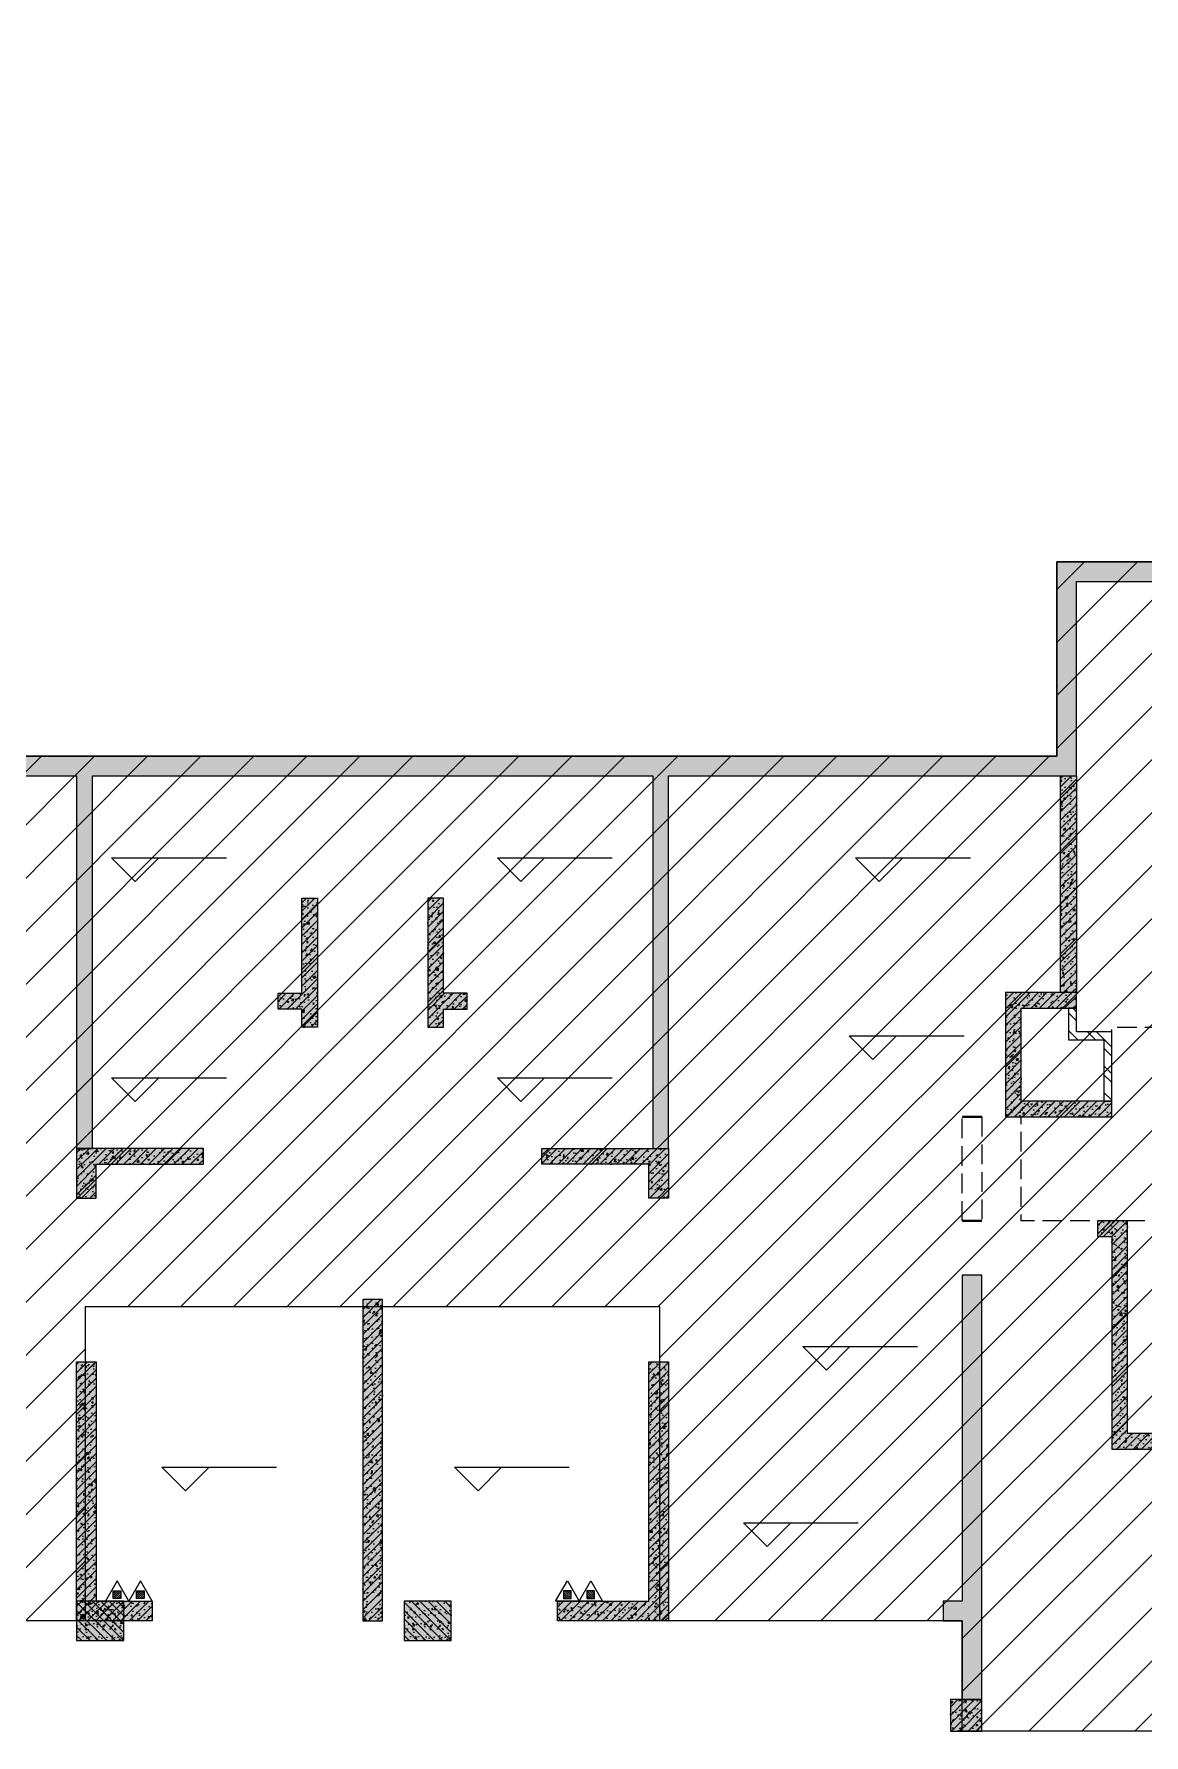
# Model space of a CAD drawing. Extents: x -1338203 to 1886333, y -783476 to 1038610.
# Drawn here: x 820855 to 834955, y -350601 to -328997 of the extents above; entities that cross this region are included whole.
import ezdxf

# ---------------------------------------------------------------- set-up
doc = ezdxf.new("R2010")
doc.units = 0
doc.header["$LTSCALE"] = 1000
doc.header["$MEASUREMENT"] = 0
doc.linetypes.add('A-01-平面B2$0$DASH', pattern=[0.35, 0.25, -0.1])
doc.linetypes.add('A01-125-交通核文字编号B2_镜像Y轴$0$DASH', pattern=[0.35, 0.25, -0.1])
for name, color, linetype in [('A-01-平面B2$0$0A-A-SYMB-ELEV', 150, 'Continuous'), ('A-01-平面B2$0$0A-B-D&W', 135, 'Continuous'), ('A-01-平面B2$0$0A-S-WALL', 255, 'Continuous'), ('A-125-交通核B2$0$0A-E-EVTR', 2, 'Continuous'), ('A-125-交通核B2$0$0A-O-HOLE', 52, 'Continuous'), ('A01-125-交通核文字编号B2_镜像Y轴$0$0A-A-SYMB-ELEV', 150, 'Continuous'), ('A01-125-交通核文字编号B2_镜像Y轴$0$0A-A-SYMB-NAME', 13, 'Continuous'), ('M01预留预埋-B2$0$0M-A-LD', 4, 'Continuous'), ('S-01-墙柱B2_B1$0$0S-CC-LINE', 52, 'Continuous'), ('S-01-墙柱B2_B1$0$0S-CW-HATCH', 251, 'Continuous'), ('S-01-墙柱B2_B1$0$0S-CW-HATCH-UP', 251, 'Continuous'), ('S-01-墙柱B2_B1$0$0S-CW-LINE', 72, 'Continuous'), ('S001地下二墙柱$0$S001地下二墙柱$0$0A-P-PKNG-STRP', 40, 'Continuous'), ('S001地下二墙柱$0$S001地下二墙柱$0$0S-CC-LINE', 52, 'Continuous'), ('S001地下二墙柱$0$S001地下二墙柱$0$0S-CW-HATCH', 251, 'Continuous'), ('S001地下二墙柱$0$S001地下二墙柱$0$0S-CW-HATCH-UP', 251, 'Continuous'), ('负二层消火栓$0$负二层消火栓$1$0P-EQUIP-FH', 7, 'Continuous')]:
    doc.layers.add(name, color=color, linetype=linetype)
doc.layers.add('A-125-交通核B2$0$AAD-A-MARK', color=6, linetype='Continuous', plot=False)
doc.layers.add('A01-125-交通核文字编号B2_镜像Y轴$0$AAD-A-MARK', color=6, linetype='Continuous', plot=False)
pattern_1 = [(45, (0, 0), (-168.38, 168.38), []), (45, (112.25, 0), (-168.38, 168.38), [])]
pattern_2 = [(45, (0, 0), (-53.033, 53.033), []), (50, (0, 0), (215.178, -18.8256), [22.5, -247.5]), (355, (0, 0), (-41.6254, 225.6576), [18, -198]), (100.4514, (17.93, -1.57), (173.5528, 206.8319), [19.122, -210.3426]), (46.1842, (0, 60), (320.1723, -49.6557), [33.75, -371.25]), (96.6356, (26.68, 55.86), (280.399, 292.2354), [28.683, -315.514]), (351.1842, (0, 60), (280.3986, 292.2356), [27, -297]), (21, (30, 45), (179.0721, -120.7857), [22.5, -247.5]), (326, (30, 45), (72.9946, 217.545), [18, -198]), (71.4514, (44.92, 34.93), (252.0668, 96.7591), [19.122, -210.3426]), (37.5, (0, 0), (3.64796, 99.86816), [0, -195.6, 0, -201, 0, -198.75]), (7.5, (0, 0), (78.92086, 118.3235), [0, -114.6, 0, -191.1, 0, -75.75]), (327.5, (-66.9, 0), (160.14673, -6.76646), [0, -75, 0, -234, 0, -310.5]), (317.5, (-96.9, 0), (174.95585, 30.0315), [0, -97.5, 0, -155.4, 0, -220.5])]

# ---------------------------------------------------------------- blocks, each defined once
blk = doc.blocks.new('A-125-交通核B2$0$xx')
at = {"layer": 'A-125-交通核B2$0$0A-E-EVTR'}
for p, q in [((1798, 2385), (498, 2385)), ((498, 2385), (498, 285)), ((1798, 285), (498, 2385)), ((1798, 2385), (498, 285)), ((1798, 285), (1798, 2385)), ((381, 1791), (156, 1791)), ((156, 1791), (156, 711)), ((381, 711), (381, 1791)), ((156, 711), (381, 711)), ((498, 285), (1798, 285))]:
    blk.add_line(p, q, dxfattribs=at)
blk = doc.blocks.new('A-125-交通核B2')
h = blk.add_hatch()
h.set_pattern_fill('ANSI32', color=256, scale=50)
h.set_pattern_definition(pattern_1)
h.paths.add_polyline_path([(1360, 4310), (1260, 4310), (1260, 5190), (1710, 5190), (1710, 5490), (1810, 5490), (1810, 5090), (1360, 5090)])
h = blk.add_hatch()
h.set_pattern_fill('ANSI32', color=256, scale=50)
h.set_pattern_definition(pattern_1)
h.paths.add_polyline_path([(-1713, 5250), (-1810, 5250), (-1810, 4310), (-1713, 4310)])
for points in [[(1360, 4310), (1260, 4310), (1260, 5190), (1710, 5190), (1710, 5490), (1810, 5490), (1810, 5090), (1360, 5090)], [(-1713, 5250), (-1810, 5250), (-1810, 4310), (-1713, 4310)]]:
    blk.add_lwpolyline(points, close=True)
at = {"layer": 'A-125-交通核B2$0$0A-O-HOLE', "flags": 128}
blk.add_lwpolyline([(-1710, 5350), (-1593, 8294), (-1090, 8490)], dxfattribs=at)
at = {"layer": 'A-125-交通核B2$0$AAD-A-MARK'}
for q in [(0, 200), (200, 0)]:
    blk.add_line((0, 0), q, dxfattribs=at)
blk.add_circle((0, 0), 100, dxfattribs=at)
blk.add_blockref('A-125-交通核B2$0$xx', (-1060, 90))
blk = doc.blocks.new('A01-125-交通核文字编号B2_镜像Y轴')
at = {"layer": 'A01-125-交通核文字编号B2_镜像Y轴$0$0A-A-SYMB-ELEV'}
for p, q in [((795, 3728), (-664, 3728)), ((495, 3428), (195, 3728)), ((495, 3428), (795, 3728))]:
    blk.add_line(p, q, dxfattribs=at)
at = {"layer": 'A01-125-交通核文字编号B2_镜像Y轴$0$0A-A-SYMB-NAME', "linetype": 'A01-125-交通核文字编号B2_镜像Y轴$0$DASH', "extrusion": (-1.22465e-16, 0, -1), "flags": 128}
blk.add_lwpolyline([(-1260, 2790), (2410, 2790), (2410, 4110), (1260, 4110), (1260, 5250), (-1710, 5250), (-1712, 4310), (-1260, 4310)], close=True, dxfattribs=at)
at = {"layer": 'A01-125-交通核文字编号B2_镜像Y轴$0$AAD-A-MARK', "extrusion": (-1.22465e-16, 0, -1)}
for q in [(-200, 0), (0, 200)]:
    blk.add_line((0, 0), q, dxfattribs=at)
blk.add_circle((0, 0), 100, dxfattribs=at)
blk = doc.blocks.new('A-01-平面B2')
at = {"layer": 'A-01-平面B2$0$0A-A-SYMB-ELEV'}
for p, q in [((7635, 7102), (7335, 7402)), ((7335, 7402), (8793, 7402)), ((7635, 7102), (7935, 7402)), ((12535, 7102), (12235, 7402)), ((12235, 7402), (13693, 7402)), ((12535, 7102), (12835, 7402)), ((17086, 7102), (16786, 7402)), ((16786, 7402), (18245, 7402)), ((17086, 7102), (17386, 7402)), ((17004, 4841), (16704, 5141)), ((16704, 5141), (18163, 5141)), ((17004, 4841), (17304, 5141)), ((7635, 4307), (7335, 4607)), ((7335, 4607), (8793, 4607)), ((7635, 4307), (7935, 4607)), ((12535, 4307), (12235, 4607)), ((12235, 4607), (13693, 4607)), ((12535, 4307), (12835, 4607)), ((16414, 895), (16114, 1195)), ((16114, 1195), (17573, 1195)), ((16414, 895), (16714, 1195)), ((8272, -640), (7972, -340)), ((7972, -340), (9431, -340)), ((8272, -640), (8572, -340)), ((11989, -640), (11689, -340)), ((11689, -340), (13147, -340)), ((11989, -640), (12289, -340)), ((15661, -1345), (15361, -1045)), ((15361, -1045), (16819, -1045)), ((15661, -1345), (15961, -1045))]:
    blk.add_line(p, q, dxfattribs=at)
at = {"layer": 'A-01-平面B2$0$0A-B-D&W', "linetype": 'A-01-平面B2$0$DASH'}
blk.add_lwpolyline([(18390, 2790), (18140, 2790), (18140, 4110), (18390, 4110)], close=True, dxfattribs=at)
at = {"xscale": -1}
blk.add_blockref('A-125-交通核B2', (21300, 0), dxfattribs=at)
at = {"layer": 'A-01-平面B2$0$0A-S-WALL'}
blk.add_blockref('A01-125-交通核文字编号B2_镜像Y轴', (21300, 0), dxfattribs=at)
blk = doc.blocks.new('A-001-主楼组合参照B2')
at = {"ltscale": 0.002}
h = blk.add_hatch(dxfattribs=at)
h.set_pattern_fill('ANSI31', color=8, scale=300)
h.set_pattern_definition([(45, (-290759.76, -7878.1), (-336.7596, 336.7596), [])])
h.paths.add_polyline_path([(66281, -186940), (66281, -185540), (62441, -185540), (62441, -181550), (55141, -181550), (55141, -185540), (51301, -185540), (51301, -186940), (44981, -186940), (44981, -185540), (41131, -185540), (41131, -181650), (37392, -181650), (37392, -179560), (38191, -179560), (38191, -176360), (41051, -176360), (41051, -174560), (42851, -174560), (42851, -173660), (46981, -173660), (46981, -172090), (50101, -172090), (50101, -174560), (67481, -174560), (67481, -172090), (70601, -172090), (70601, -174560), (76531, -174560), (76531, -176360), (79391, -176360), (79391, -179560), (80191, -179560), (80191, -182110), (81091, -182110), (81091, -185540), (72601, -185540), (72601, -186940)])
h.paths.add_polyline_path([(2291, -185540), (9781, -185540), (9781, -186540), (9631, -186540), (9631, -186940), (16251, -186940), (16251, -186540), (16101, -186540), (16101, -185540), (23691, -185540), (23691, -179560), (22891, -179560), (22891, -176360), (20031, -176360), (20031, -174560), (18231, -174560), (18231, -173660), (14101, -173660), (14101, -172090), (10981, -172090), (10981, -174560), (-6399, -174560), (-6399, -172090), (-9519, -172090), (-9519, -174560), (-15449, -174560), (-15449, -176360), (-18309, -176360), (-18309, -179560), (-19109, -179560), (-19109, -181610), (-20009, -181610), (-20009, -185540), (-11519, -185540), (-11519, -186540), (-11669, -186540), (-11669, -186940), (-5049, -186940), (-5049, -186540), (-5199, -186540), (-5199, -185540), (-1359, -185540), (-1359, -181550), (2291, -181550)])
h.paths.add_polyline_path([(-109959, -168806), (-109959, -173536), (-109709, -173536), (-103819, -173536), (-103819, -177236), (-99249, -177236), (-99249, -178036), (-92869, -178036), (-92869, -177236), (-71299, -177236), (-71299, -178036), (-64919, -178036), (-64919, -177236), (-54209, -177236), (-54209, -168806), (-59109, -168806), (-59109, -167906), (-62059, -167906), (-62059, -168806), (-64369, -168806), (-64369, -167456), (-66169, -167456), (-66169, -165386), (-69469, -165386), (-69469, -167386), (-71849, -167386), (-71849, -168806), (-82159, -168806), (-82159, -167906), (-85209, -167906), (-85209, -168806), (-92319, -168806), (-92319, -167386), (-94699, -167386), (-94699, -165386), (-97999, -165386), (-97999, -167456), (-99799, -167456), (-99799, -168806)])
h.paths.add_polyline_path([(-115664, -225244), (-115664, -225844), (-115414, -225844), (-115414, -225244), (-114084, -225244), (-114084, -225844), (-113834, -225844), (-113834, -225244), (-112009, -225244), (-112009, -225844), (-111589, -225844), (-111589, -225244), (-92909, -225244), (-92909, -225844), (-92489, -225844), (-92489, -225244), (-90664, -225244), (-90664, -225844), (-90414, -225844), (-90414, -225244), (-89084, -225244), (-89084, -225844), (-88834, -225844), (-88834, -225244), (-82964, -225244), (-82964, -225844), (-82714, -225844), (-82714, -225244), (-81384, -225244), (-81384, -225844), (-81134, -225844), (-81134, -225244), (-79309, -225244), (-79309, -225844), (-78889, -225844), (-78889, -225244), (-60209, -225244), (-60209, -225844), (-59789, -225844), (-59789, -225244), (-57964, -225244), (-57964, -225844), (-57714, -225844), (-57714, -225244), (-56384, -225244), (-56384, -225844), (-56134, -225844), (-56134, -225244), (-53249, -225244), (-53249, -216464), (-53249, -216464), (-56519, -216464), (-56519, -216464), (-59959, -216464), (-59959, -215464), (-67989, -215464), (-67989, -211894), (-71109, -211894), (-71109, -215464), (-79139, -215464), (-79139, -216464), (-81759, -216464), (-81759, -215464), (-83909, -215464), (-83909, -216464), (-86599, -216464), (-87849, -216464), (-92659, -216464), (-92659, -215464), (-100689, -215464), (-100689, -211894), (-103809, -211894), (-103809, -215464), (-111839, -215464), (-111839, -215464), (-114239, -215464), (-114239, -215464), (-116459, -215464), (-116459, -216464), (-118549, -216464), (-118549, -221294), (-119249, -221294), (-119249, -221894), (-118549, -221894), (-118549, -223844), (-119249, -223844), (-119249, -224444), (-118549, -224444), (-118549, -225244)])
h.paths.add_polyline_path([(-11949, -235160), (-15609, -235160), (-15609, -237714), (-16509, -237714), (-16509, -241140), (-8019, -241140), (-8019, -242140), (-8169, -242140), (-8169, -242540), (-1549, -242540), (-1549, -242140), (-1699, -242140), (-1699, -241140), (13281, -241140), (13281, -242140), (13131, -242140), (13131, -242540), (19751, -242540), (19751, -242140), (19601, -242140), (19601, -241140), (27191, -241140), (27191, -239340), (27191, -239340), (27191, -237140), (27191, -237140), (27191, -235250), (23441, -235250), (23441, -230950), (23441, -230160), (21531, -230160), (17601, -230160), (17602, -227690), (14482, -227690), (14481, -230160), (-2899, -230160), (-2899, -227690), (-6019, -227690), (-6019, -230160), (-9949, -230160), (-11949, -230160)])
h.paths.add_polyline_path([(67491, -237140), (67491, -235160), (71151, -235160), (71151, -234560), (73051, -234560), (73051, -230160), (77081, -230160), (77081, -227690), (80201, -227690), (80201, -230160), (97581, -230160), (97581, -227690), (100701, -227690), (100701, -230160), (104631, -230160), (106631, -230160), (106631, -231960), (109491, -231960), (109491, -235160), (110291, -235160), (110291, -237713), (111191, -237713), (111191, -241140), (102701, -241140), (102701, -242140), (102851, -242140), (102851, -242540), (96231, -242540), (96231, -242140), (96381, -242140), (96381, -241140), (81401, -241140), (81401, -242140), (81551, -242140), (81551, -242540), (74931, -242540), (74931, -242140), (75081, -242140), (75081, -241140), (67491, -241140), (67491, -239340)])
h.paths.add_polyline_path([(11811, -302465), (13796, -302220), (17696, -301741), (17394, -299289), (20491, -298908), (20793, -301359), (25884, -300733), (26493, -305676), (29133, -305351), (28525, -300408), (38043, -299237), (37741, -296785), (40838, -296404), (41140, -298856), (45040, -298376), (47025, -298132), (47636, -303094), (50474, -302745), (51268, -302647), (51580, -305181), (52178, -310042), (48297, -310519), (48118, -309060), (44465, -309509), (44588, -310502), (44736, -310484), (44785, -310881), (38215, -311689), (38166, -311292), (38315, -311274), (38193, -310281), (23325, -312111), (23447, -313103), (23596, -313085), (23645, -313482), (17074, -314290), (17025, -313893), (17174, -313875), (17052, -312883), (1787, -314761), (1909, -315753), (2058, -315735), (2107, -316132), (-4463, -316941), (-4512, -316544), (-4363, -316525), (-4485, -315533), (-12912, -316570), (-13331, -313165), (-12437, -313055), (-12507, -312490), (-12749, -310524), (-11955, -310427), (-12346, -307251), (-9507, -306901), (-9727, -305115), (-7940, -304896), (-8050, -304003), (-3951, -303497), (-4143, -301939), (-1046, -301558), (-745, -304010), (7186, -303034), (7796, -307996), (12421, -307427)])
h.paths.add_polyline_path([(118676, -301883), (118079, -297021), (118079, -297019), (118009, -296454), (117768, -294488), (116974, -294586), (116584, -291410), (113745, -291758), (113526, -289972), (111540, -290216), (107640, -290695), (107339, -288243), (104242, -288623), (104543, -291075), (87293, -293193), (86992, -290742), (83895, -291122), (84196, -293574), (80295, -294053), (78310, -294297), (78920, -299259), (76081, -299608), (75287, -299705), (75598, -302240), (76016, -305641), (83549, -304716), (83671, -305708), (83522, -305726), (83571, -306123), (90142, -305317), (90093, -304920), (89944, -304938), (89822, -303945), (104690, -302119), (104812, -303112), (104663, -303130), (104712, -303527), (111283, -302720), (111234, -302323), (111085, -302341), (110963, -301349), (114617, -300901), (114796, -302359)])
at = {"color": 3, "flags": 128}
for points in [[(66281, -186940), (66281, -185540), (62441, -185540), (62441, -181550), (55141, -181550), (55141, -185540), (51301, -185540)], [(50101, -174560), (67481, -174560), (67481, -172090), (70601, -172090)], [(72601, -186940), (66281, -186940)]]:
    blk.add_lwpolyline(points, dxfattribs=at)
blk.add_blockref('A-01-平面B2', (48141, -183250))
blk = doc.blocks.new('M01预留预埋-B2')
at = {"layer": 'M01预留预埋-B2$0$0M-A-LD'}
blk.add_lwpolyline([(18390, 4110, 0, 0, 0), (18390, 2790, 30, 30, 0), (18140, 2790, 0, 0, 0), (18140, 4110, 30, 30, 0), (18390, 4110, 30, 30, 0)], format="xyseb", dxfattribs=at)
blk = doc.blocks.new('M001-预留预埋B2')
blk.add_blockref('M01预留预埋-B2', (48141, -183250))
blk = doc.blocks.new('负二层消火栓$0$负二层消火栓$1$$TwtSys$00000546')
h = blk.add_hatch()
h.set_pattern_fill('ANSI31', color=256, scale=200, style=0)
h.set_pattern_definition([(45, (-38543.802, -6670.83), (-17.67767, 17.67767), [])])
h.paths.add_polyline_path([(-65, 174), (65, 174), (65, 44), (-65, 44)])
for points in [[(0, 344), (-198, 0), (198, 0)], [(-65, 174), (65, 174), (65, 44), (-65, 44)]]:
    blk.add_lwpolyline(points, close=True)
blk = doc.blocks.new('负二层消火栓')
at = {"layer": '负二层消火栓$0$负二层消火栓$1$0P-EQUIP-FH', "yscale": 0.75, "zscale": 0.75}
for p, xscale in [((55545, -185290), 0.75), ((55842, -185290), 0.75), ((61265, -185290), -0.75), ((61563, -185290), -0.75)]:
    blk.add_blockref('负二层消火栓$0$负二层消火栓$1$$TwtSys$00000546', p, dxfattribs=dict(at, xscale=xscale))
blk = doc.blocks.new('S-01-墙柱B2_B1')
at = {"layer": 'S-01-墙柱B2_B1$0$0S-CW-HATCH'}
h = blk.add_hatch(color=256, dxfattribs=at)
h.dxf.hatch_style = 1
h.paths.add_polyline_path([(32050, 150), (31800, 150), (31800, -2040), (28390, -2040), (28390, 500), (28140, 500), (28140, -2040), (24460, -2040), (24460, 2100), (24210, 2100), (24210, -3290), (24460, -3290), (24460, -2290), (32950, -2290), (32950, 1140), (32050, 1140), (32050, 3690), (31250, 3690), (31250, 6890), (28390, 6890), (28390, 8690), (22460, 8690), (22460, 11160), (19340, 11160), (19340, 8690), (1960, 8690), (1960, 11160), (-1160, 11160), (-1160, 8690), (-3210, 8690), (-3210, 8440), (-910, 8440), (-910, 10910), (1710, 10910), (1710, 8440), (6890, 8440), (6890, 3710), (7090, 3710), (7090, 8440), (14210, 8440), (14210, 3710), (14410, 3710), (14410, 8440), (19590, 8440), (19590, 10910), (22210, 10910), (22210, 8440), (22460, 8440), (28140, 8440), (28140, 5490), (28390, 5490), (28390, 6640), (31000, 6640), (31000, 5690), (30750, 5690), (30750, 5490), (31000, 5490), (31000, 3690), (29600, 3690), (29600, 3440), (31800, 3440), (31800, 890), (32700, 890), (32700, -2040), (32050, -2040), (32050, 150)])
h = blk.add_hatch(color=256, dxfattribs=at)
h.dxf.hatch_style = 1
h.paths.add_polyline_path([(19590, 5690), (19390, 5690), (19390, 8440), (19590, 8440)])
h = blk.add_hatch(color=256, dxfattribs=at)
h.dxf.hatch_style = 1
h.paths.add_polyline_path([(9750, 5680), (9750, 6890), (9950, 6890), (9950, 5250), (9750, 5250), (9750, 5480), (9450, 5480), (9450, 5680)])
h = blk.add_hatch(color=256, dxfattribs=at)
h.dxf.hatch_style = 1
h.paths.add_polyline_path([(11550, 5680), (11550, 6890), (11350, 6890), (11350, 5250), (11550, 5250), (11550, 5480), (11850, 5480), (11850, 5680)])
h = blk.add_hatch(color=256, dxfattribs=at)
h.dxf.hatch_style = 1
h.paths.add_polyline_path([(18690, 5690), (18690, 4110), (19850, 4110), (20040, 4110), (20040, 4310), (18890, 4310), (18890, 5490), (19590, 5490), (19590, 5690)])
h = blk.add_hatch(color=256, dxfattribs=at)
h.dxf.hatch_style = 1
h.paths.add_polyline_path([(6890, 3080), (7140, 3080), (7140, 3510), (8500, 3510), (8500, 3710), (6890, 3710)])
h = blk.add_hatch(color=256, dxfattribs=at)
h.dxf.hatch_style = 1
h.paths.add_polyline_path([(14410, 3080), (14160, 3080), (14160, 3510), (12800, 3510), (12800, 3710), (14410, 3710)])
h = blk.add_hatch(color=256, dxfattribs=at)
h.dxf.hatch_style = 1
h.paths.add_polyline_path([(20240, 2790), (19860, 2790), (19860, 2590), (20040, 2590), (20040, -110), (22560, -110), (22560, 2590), (22740, 2590), (22740, 2790), (22360, 2790), (22360, 90), (20240, 90)])
h = blk.add_hatch(color=256, dxfattribs=at)
h.dxf.hatch_style = 1
h.paths.add_polyline_path([(18390, 2100), (18140, 2100), (18140, -2040), (17900, -2040), (17900, -2290), (18140, -2290), (18140, -3290), (18390, -3290)])
h = blk.add_hatch(color=256, dxfattribs=at)
h.dxf.hatch_style = 1
h.paths.add_polyline_path([(10775, 1790), (10525, 1790), (10525, -2290), (10775, -2290)])
h = blk.add_hatch(color=256, dxfattribs=at)
h.dxf.hatch_style = 1
h.paths.add_polyline_path([(6890, 1000), (7140, 1000), (7140, -2040), (7850, -2040), (7850, -2290), (6890, -2290)])
h = blk.add_hatch(color=256, dxfattribs=at)
h.dxf.hatch_style = 1
h.paths.add_polyline_path([(14410, -2290), (13000, -2290), (13000, -2040), (14160, -2040), (14160, 1000), (14410, 1000)])
h = blk.add_hatch(color=256, dxfattribs=at)
h.dxf.hatch_style = 1
h.paths.add_polyline_path([(18390, -3290), (17990, -3290), (17990, -3690), (18390, -3690)])
at = {"layer": 'S-01-墙柱B2_B1$0$0S-CW-HATCH-UP'}
h = blk.add_hatch(dxfattribs=at)
h.set_pattern_fill('钢筋混凝土', color=256, scale=30)
h.set_pattern_definition([(45, (0, 0), (-53.03301, 53.03301), []), (50, (0, 0), (215.17805, -18.8256), [22.5, -247.5]), (355, (0, 0), (-41.6254, 225.6576), [18, -198]), (100.4514, (17.93, -1.57), (173.5528, 206.8319), [19.122, -210.3426]), (46.1842, (0, 60), (320.1723, -49.6557), [33.75, -371.25]), (96.6356, (26.68, 55.86), (280.3988, 292.2354), [28.683, -315.514]), (351.1842, (0, 60), (280.3986, 292.2356), [27, -297]), (21, (30, 45), (179.0721, -120.7857), [22.5, -247.5]), (326, (30, 45), (72.9946, 217.545), [18, -198]), (71.4514, (44.92, 34.93), (252.0668, 96.7591), [19.122, -210.3426]), (37.5, (0, 0), (3.64796, 99.86816), [0, -195.6, 0, -201, 0, -198.75]), (7.5, (0, 0), (78.92086, 118.3235), [0, -114.6, 0, -191.1, 0, -75.75]), (327.5, (-66.9, 0), (160.14673, -6.76646), [0, -75, 0, -234, 0, -310.5]), (317.5, (-96.9, 0), (174.95585, 30.0315), [0, -97.5, 0, -155.4, 0, -220.5])])
h.paths.add_polyline_path([(32050, 150), (31800, 150), (31800, -2040), (28390, -2040), (28390, 500), (28140, 500), (28140, -2040), (24460, -2040), (24460, 2100), (24210, 2100), (24210, -3290), (24460, -3290), (24460, -2290), (32950, -2290), (32950, 1140), (32050, 1140), (32050, 3690), (31250, 3690), (31250, 6890), (28390, 6890), (28390, 8690), (22460, 8690), (22460, 11160), (19340, 11160), (19340, 8690), (1960, 8690), (1960, 11160), (-1160, 11160), (-1160, 8690), (-3210, 8690), (-3210, 8440), (-910, 8440), (-910, 10910), (1710, 10910), (1710, 8440), (6890, 8440), (6890, 3710), (7090, 3710), (7090, 8440), (14210, 8440), (14210, 3710), (14410, 3710), (14410, 8440), (19590, 8440), (19590, 10910), (22210, 10910), (22210, 8440), (22460, 8440), (28140, 8440), (28140, 5490), (28390, 5490), (28390, 6640), (31000, 6640), (31000, 5690), (30750, 5690), (30750, 5490), (31000, 5490), (31000, 3690), (29600, 3690), (29600, 3440), (31800, 3440), (31800, 890), (32700, 890), (32700, -2040), (32050, -2040), (32050, 150)])
h = blk.add_hatch(dxfattribs=at)
h.set_pattern_fill('钢筋混凝土', color=256, scale=30)
h.set_pattern_definition(pattern_2)
h.paths.add_polyline_path([(19590, 5690), (19390, 5690), (19390, 8440), (19590, 8440)])
h = blk.add_hatch(dxfattribs=at)
h.set_pattern_fill('钢筋混凝土', color=256, scale=30)
h.set_pattern_definition(pattern_2)
h.paths.add_polyline_path([(9750, 5680), (9750, 6890), (9950, 6890), (9950, 5250), (9750, 5250), (9750, 5480), (9450, 5480), (9450, 5680)])
h = blk.add_hatch(dxfattribs=at)
h.set_pattern_fill('钢筋混凝土', color=256, scale=30)
h.set_pattern_definition(pattern_2)
h.paths.add_polyline_path([(11550, 5680), (11550, 6890), (11350, 6890), (11350, 5250), (11550, 5250), (11550, 5480), (11850, 5480), (11850, 5680)])
h = blk.add_hatch(dxfattribs=at)
h.set_pattern_fill('钢筋混凝土', color=256, scale=30)
h.set_pattern_definition(pattern_2)
h.paths.add_polyline_path([(18690, 5690), (18690, 4110), (19850, 4110), (20040, 4110), (20040, 4310), (18890, 4310), (18890, 5490), (19590, 5490), (19590, 5690)])
h = blk.add_hatch(dxfattribs=at)
h.set_pattern_fill('钢筋混凝土', color=256, scale=30)
h.set_pattern_definition(pattern_2)
h.paths.add_polyline_path([(6890, 3080), (7140, 3080), (7140, 3510), (8500, 3510), (8500, 3710), (6890, 3710)])
h = blk.add_hatch(dxfattribs=at)
h.set_pattern_fill('钢筋混凝土', color=256, scale=30)
h.set_pattern_definition(pattern_2)
h.paths.add_polyline_path([(14410, 3080), (14160, 3080), (14160, 3510), (12800, 3510), (12800, 3710), (14410, 3710)])
h = blk.add_hatch(dxfattribs=at)
h.set_pattern_fill('钢筋混凝土', color=256, scale=30)
h.set_pattern_definition(pattern_2)
h.paths.add_polyline_path([(20240, 2790), (19860, 2790), (19860, 2590), (20040, 2590), (20040, -110), (22560, -110), (22560, 2590), (22740, 2590), (22740, 2790), (22360, 2790), (22360, 90), (20240, 90)])
h = blk.add_hatch(dxfattribs=at)
h.set_pattern_fill('钢筋混凝土', color=256, scale=30)
h.set_pattern_definition(pattern_2)
h.paths.add_polyline_path([(18390, 2100), (18140, 2100), (18140, -2040), (17900, -2040), (17900, -2290), (18140, -2290), (18140, -3290), (18390, -3290)])
h = blk.add_hatch(dxfattribs=at)
h.set_pattern_fill('钢筋混凝土', color=256, scale=30)
h.set_pattern_definition(pattern_2)
h.paths.add_polyline_path([(10775, 1790), (10525, 1790), (10525, -2290), (10775, -2290)])
h = blk.add_hatch(dxfattribs=at)
h.set_pattern_fill('钢筋混凝土', color=256, scale=30)
h.set_pattern_definition([(45, (-2315945.2, 751130.85), (-53.0330086, 53.0330086), []), (50, (-2315945.2, 751130.85), (215.178055, -18.82564), [22.5, -247.5]), (355, (-2315945.2, 751130.85), (-41.6254, 225.65764), [18, -198]), (100.4514, (-2315927.27, 751129.28), (173.552815, 206.831863), [19.122057, -210.342634]), (46.1842, (-2315945.2, 751190.85), (320.172315, -49.655704), [33.75, -371.25]), (96.6356, (-2315918.52, 751186.7), (280.39881, 292.23536), [28.683086, -315.5139]), (351.1842, (-2315945.2, 751190.85), (280.398584, 292.23558), [27, -297]), (21, (-2315915.2, 751175.85), (179.072116, -120.785667), [22.5, -247.5]), (326, (-2315915.2, 751175.85), (72.9946, 217.545014), [18, -198]), (71.4514, (-2315900.28, 751165.79), (252.066789, 96.759149), [19.122057, -210.342634]), (37.5, (-2315945.2, 751130.85), (3.6479566, 99.8681561), [0, -195.6, 0, -201, 0, -198.75]), (7.5, (-2315945.2, 751130.85), (78.920861, 118.3235136), [0, -114.6, 0, -191.1, 0, -75.75]), (327.5, (-2316012.1, 751130.85), (160.1467309, -6.7664615), [0, -75, 0, -234, 0, -310.5]), (317.5, (-2316042.1, 751130.85), (174.955851, 30.031495), [0, -97.5, 0, -155.4, 0, -220.5])])
h.paths.add_polyline_path([(6890, 1000), (7140, 1000), (7140, -2040), (7850, -2040), (7850, -2290), (6890, -2290)])
h = blk.add_hatch(dxfattribs=at)
h.set_pattern_fill('钢筋混凝土', color=256, scale=30)
h.set_pattern_definition(pattern_2)
h.paths.add_polyline_path([(14410, -2290), (13000, -2290), (13000, -2040), (14160, -2040), (14160, 1000), (14410, 1000)])
h = blk.add_hatch(dxfattribs=at)
h.set_pattern_fill('钢筋混凝土', color=256, scale=30)
h.set_pattern_definition(pattern_2)
h.paths.add_polyline_path([(18390, -3290), (17990, -3290), (17990, -3690), (18390, -3690)])
at = {"layer": 'S-01-墙柱B2_B1$0$0S-CC-LINE'}
blk.add_lwpolyline([(18390, -3290), (17990, -3290), (17990, -3690), (18390, -3690)], close=True, dxfattribs=at)
at = {"layer": 'S-01-墙柱B2_B1$0$0S-CW-LINE'}
for points in [[(19590, 5690), (19390, 5690), (19390, 8440), (19590, 8440)], [(9750, 5680), (9750, 6890), (9950, 6890), (9950, 5250), (9750, 5250), (9750, 5480), (9450, 5480), (9450, 5680)], [(11550, 5680), (11550, 6890), (11350, 6890), (11350, 5250), (11550, 5250), (11550, 5480), (11850, 5480), (11850, 5680)], [(18690, 5690), (18690, 4110), (19850, 4110), (19850, 4110), (20040, 4110), (20040, 4310), (18890, 4310), (18890, 5490), (19590, 5490), (19590, 5690)], [(6890, 3080), (7140, 3080), (7140, 3510), (8500, 3510), (8500, 3710), (6890, 3710)], [(14410, 3080), (14160, 3080), (14160, 3510), (12800, 3510), (12800, 3710), (14410, 3710)], [(20240, 2790), (19860, 2790), (19860, 2590), (20040, 2590), (20040, -110), (22560, -110), (22560, 2590), (22740, 2590), (22740, 2790), (22360, 2790), (22360, 90), (20240, 90)], [(10775, 1790), (10525, 1790), (10525, -2290), (10775, -2290)], [(6890, 1000), (7140, 1000), (7140, -2040), (7850, -2040), (7850, -2290), (6890, -2290)], [(14410, -2290), (13000, -2290), (13000, -2040), (14160, -2040), (14160, 1000), (14410, 1000)]]:
    blk.add_lwpolyline(points, close=True, dxfattribs=at)
blk.add_lwpolyline([(18390, 2100), (18140, 2100), (18140, -2040), (17900, -2040), (17900, -2290), (18140, -2290), (18140, -3290), (18390, -3290), (18390, 2100)], dxfattribs=at)
blk.add_polyline3d([(22460, 11160, 0), (19340, 11160, 0), (19340, 8690, 0), (1960, 8690, 0), (1960, 11160, 0), (-1160, 11160, 0), (-1160, 8690, 0), (-3210, 8690, 0), (-3210, 8440, 0), (-910, 8440, 0), (-910, 10910, 0), (1710, 10910, 0), (1710, 8440, 0), (6890, 8440, 0), (6890, 3710, 0), (7090, 3710, 0), (7090, 8440, 0), (14210, 8440, 0), (14210, 3710, 0), (14410, 3710, 0), (14410, 8440, 0), (19590, 8440, 0), (19590, 10910, 0), (22210, 10910, 0)], dxfattribs=at)
blk = doc.blocks.new('S001地下二墙柱')
at = {"layer": 'S001地下二墙柱$0$S001地下二墙柱$0$0S-CW-HATCH'}
h = blk.add_hatch(color=256, dxfattribs=at)
h.dxf.hatch_style = 1
h.paths.add_polyline_path([(55631, -185790), (55631, -185290), (55031, -185290), (55031, -185790)])
h = blk.add_hatch(color=256, dxfattribs=at)
h.dxf.hatch_style = 1
h.paths.add_polyline_path([(59790, -185790), (59790, -185290), (59190, -185290), (59190, -185790)])
at = {"layer": 'S001地下二墙柱$0$S001地下二墙柱$0$0S-CW-HATCH-UP'}
h = blk.add_hatch(dxfattribs=at)
h.set_pattern_fill('钢筋混凝土', color=256, scale=30, angle=-90)
h.set_pattern_definition([(315, (64582.96, -218100.73), (53.03301, 53.03301), []), (320, (64582.96, -218100.73), (-18.8256, -215.1781), [22.5, -247.5]), (265, (64582.96, -218100.73), (225.6576, 41.6254), [18, -198]), (10.4514, (64581.4, -218118.66), (206.8319, -173.5528), [19.122, -210.3426]), (316.1842, (64642.96, -218100.73), (-49.6557, -320.1723), [33.75, -371.25]), (6.6356, (64638.82, -218127.4), (292.2354, -280.3988), [28.683, -315.514]), (261.1842, (64642.96, -218100.73), (292.2356, -280.3986), [27, -297]), (291, (64627.96, -218130.73), (-120.7857, -179.0721), [22.5, -247.5]), (236, (64627.96, -218130.73), (217.545, -72.9946), [18, -198]), (341.4514, (64617.9, -218145.66), (96.7591, -252.0668), [19.122, -210.3426]), (307.5, (64582.96, -218100.73), (99.86816, -3.64796), [0, -195.6, 0, -201, 0, -198.75]), (277.5, (64582.96, -218100.73), (118.3235, -78.92086), [0, -114.6, 0, -191.1, 0, -75.75]), (237.5, (64582.96, -218033.83), (-6.76646, -160.14673), [0, -75, 0, -234, 0, -310.5]), (227.5, (64582.96, -218003.83), (30.0315, -174.95585), [0, -97.5, 0, -155.4, 0, -220.5])])
h.paths.add_polyline_path([(55631, -185790), (55631, -185290), (55031, -185290), (55031, -185790)])
h = blk.add_hatch(dxfattribs=at)
h.set_pattern_fill('钢筋混凝土', color=256, scale=30, angle=-90)
h.set_pattern_definition([(315, (68741.81, -218100.73), (53.03301, 53.03301), []), (320, (68741.81, -218100.73), (-18.8256, -215.1781), [22.5, -247.5]), (265, (68741.8, -218100.73), (225.6576, 41.6254), [18, -198]), (10.4514, (68740.24, -218118.66), (206.8319, -173.5528), [19.122, -210.3426]), (316.1842, (68801.8, -218100.73), (-49.6557, -320.1723), [33.75, -371.25]), (6.6356, (68797.67, -218127.4), (292.2354, -280.3988), [28.683, -315.514]), (261.1842, (68801.8, -218100.73), (292.2356, -280.3986), [27, -297]), (291, (68786.81, -218130.73), (-120.7857, -179.0721), [22.5, -247.5]), (236, (68786.8, -218130.73), (217.545, -72.9946), [18, -198]), (341.4514, (68776.74, -218145.66), (96.7591, -252.0668), [19.122, -210.3426]), (307.5, (68741.81, -218100.73), (99.86816, -3.64796), [0, -195.6, 0, -201, 0, -198.75]), (277.5, (68741.81, -218100.73), (118.3235, -78.92086), [0, -114.6, 0, -191.1, 0, -75.75]), (237.5, (68741.81, -218033.83), (-6.76646, -160.14673), [0, -75, 0, -234, 0, -310.5]), (227.5, (68741.81, -218003.83), (30.0315, -174.95585), [0, -97.5, 0, -155.4, 0, -220.5])])
h.paths.add_polyline_path([(59790, -185790), (59790, -185290), (59190, -185290), (59190, -185790)])
at = {"layer": 'S001地下二墙柱$0$S001地下二墙柱$0$0S-CC-LINE', "color": 1}
for points in [[(55631, -185790), (55631, -185290), (55031, -185290), (55031, -185790)], [(59790, -185790), (59790, -185290), (59190, -185290), (59190, -185790)]]:
    blk.add_lwpolyline(points, close=True, dxfattribs=at)
at = {"layer": 'S001地下二墙柱$0$S001地下二墙柱$0$0A-P-PKNG-STRP', "ltscale": 0.002}
blk.add_blockref('S-01-墙柱B2_B1', (48141, -183250), dxfattribs=at)

msp = doc.modelspace()

# ---------------------------------------------------------------- block references
at = {"ltscale": 0.002}
for name in ['S001地下二墙柱', 'A-001-主楼组合参照B2', 'A-001-主楼组合参照B2', 'M001-预留预埋B2', '负二层消火栓']:
    msp.add_blockref(name, (766365.4, -163610.9), dxfattribs=at)
at = {"color": 0, "ltscale": 0.002}
msp.add_blockref('M001-预留预埋B2', (766365.4, -163610.9), dxfattribs=at)

doc.saveas('drawing.dxf')
